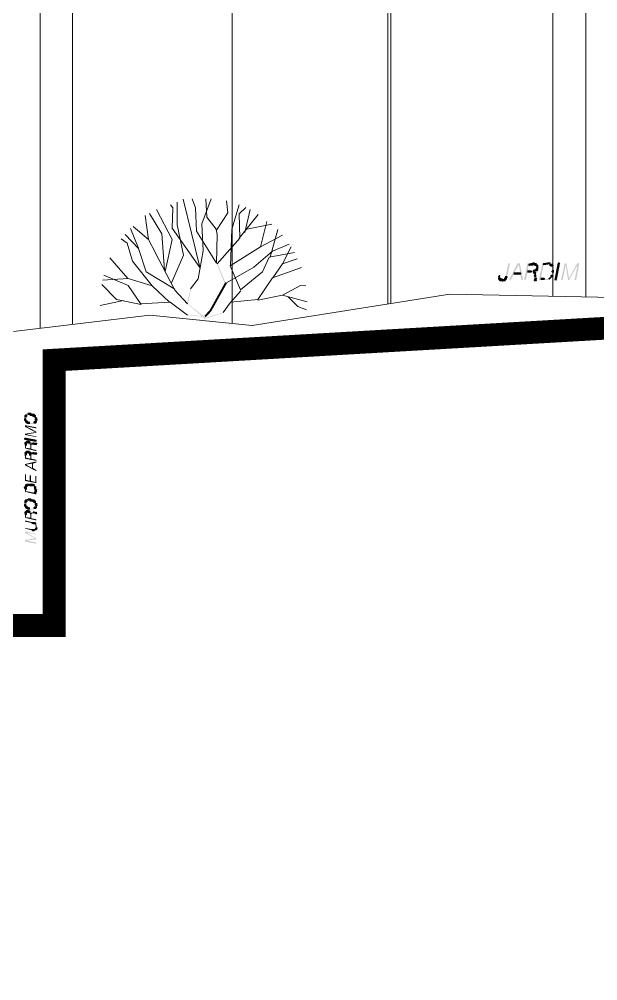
# Model space of a CAD drawing. Header units: millimetres. Extents: x 182 to 575, y -105 to 95.
# Drawn here: x 316.38 to 321.47, y 65.43 to 73.89 of the extents above; entities that cross this region are included whole.
import ezdxf

# ---------------------------------------------------------------- set-up
doc = ezdxf.new("R2010")
doc.units = ezdxf.units.MM
doc.header["$MEASUREMENT"] = 0
doc.layers.add('PDF_Geometry', color=7, linetype='Continuous')
doc.layers.add('PDF_Solid Fills', color=7, linetype='Continuous')

msp = doc.modelspace()

# ---------------------------------------------------------------- hatches: boundary and pattern name
at = {"layer": 'PDF_Solid Fills', "transparency": 33554559}
for points in [[(318.1897, 71.5539), (318.1993, 71.5539), (318.1183, 71.7491), (318.1135, 71.7443)], [(320.6373, 71.6062), (320.6326, 71.6015), (320.6612, 71.6015), (320.6612, 71.611), (320.6659, 71.611), (320.6659, 71.6205), (320.6707, 71.6253), (320.6707, 71.6301), (320.6945, 71.7443), (320.6802, 71.7443), (320.6564, 71.6348), (320.6564, 71.6253), (320.6516, 71.6205), (320.6516, 71.6158), (320.6469, 71.611), (320.6421, 71.6062)], [(320.9373, 71.7253), (320.9326, 71.7301), (320.9326, 71.7348), (320.9278, 71.7348), (320.9231, 71.7396), (320.9183, 71.7396), (320.9135, 71.7443), (320.8469, 71.7443), (320.8183, 71.5967), (320.8326, 71.5967), (320.8469, 71.6634), (320.9135, 71.6634), (320.9094, 71.6676), (320.9183, 71.6681), (320.9183, 71.6723), (320.9231, 71.6729), (320.8469, 71.6729), (320.8612, 71.7301), (320.9135, 71.7301), (320.9183, 71.7253), (320.9231, 71.7253), (320.9373, 71.7205)], [(321.0659, 71.7301), (321.0612, 71.7348), (321.0564, 71.7396), (321.0516, 71.7396), (321.0469, 71.7443), (320.9802, 71.7443), (320.9469, 71.5967), (321.0326, 71.5967), (321.0326, 71.601), (321.0421, 71.6015), (321.0421, 71.6058), (321.0469, 71.6062), (320.9659, 71.6062), (320.9897, 71.7348), (321.0278, 71.7348), (321.0333, 71.7341), (321.0373, 71.7301), (321.0469, 71.7301), (321.0516, 71.7253), (321.0564, 71.7205), (321.0612, 71.7158), (321.0659, 71.711), (321.0659, 71.7015), (321.0802, 71.6967), (321.0802, 71.711), (321.0754, 71.711), (321.0754, 71.7205), (321.0707, 71.7253), (321.0707, 71.7301)], [(321.1231, 71.7443), (321.0945, 71.5967), (321.1088, 71.5967), (321.1373, 71.7443)], [(321.304, 71.7443), (321.285, 71.7443), (321.2135, 71.611), (321.1897, 71.7443), (321.1754, 71.7443), (321.1421, 71.5967), (321.1564, 71.5967), (321.185, 71.7301), (321.204, 71.5967), (321.2135, 71.5967), (321.2897, 71.7301), (321.2612, 71.5967), (321.2754, 71.5967)], [(320.6088, 71.611), (320.6088, 71.6158), (320.604, 71.6205), (320.5945, 71.6205), (320.5945, 71.6062), (320.6135, 71.611)], [(320.9183, 71.6586), (320.904, 71.6586), (320.9231, 71.6539)], [(320.9088, 71.6777), (320.9278, 71.6777), (320.9326, 71.6824), (320.9373, 71.6872), (320.9231, 71.692), (320.9183, 71.6872)], [(320.9088, 71.6396), (320.9088, 71.6348), (320.9231, 71.6348), (320.9231, 71.6443)], [(321.0326, 71.611), (321.0516, 71.611), (321.0564, 71.6158), (321.0612, 71.6205), (321.0659, 71.6205), (321.0659, 71.6301), (321.0707, 71.6348), (321.0754, 71.6396), (321.0754, 71.6443), (321.0612, 71.6443), (321.0612, 71.6396), (321.0564, 71.6348), (321.0516, 71.6301), (321.0516, 71.6253), (321.0469, 71.6253), (321.0469, 71.6205), (321.0421, 71.6205), (321.0373, 71.6158)], [(321.0707, 71.6824), (321.0802, 71.6824), (321.0802, 71.6872)], [(320.9088, 71.5967), (320.9231, 71.5967), (320.9231, 71.6015), (320.9088, 71.6062)], [(317.8516, 71.3872), (317.8564, 71.3872), (318.0135, 71.2539), (318.0183, 71.2634), (317.8612, 71.3872), (317.8897, 71.5205), (317.885, 71.5205)], [(317.9993, 71.2729), (317.9993, 71.2777), (317.8564, 71.292), (317.8564, 71.2872)], [(317.9993, 71.2586), (318.004, 71.2539), (318.1707, 71.3062), (318.1707, 71.311)], [(316.4278, 70.3205), (316.4278, 70.3062), (316.5183, 70.2586), (316.4278, 70.2443), (316.4278, 70.2348), (316.5278, 70.2158), (316.5278, 70.2205), (316.4421, 70.2396), (316.5278, 70.2539), (316.5278, 70.2634), (316.4373, 70.311), (316.5278, 70.292), (316.5278, 70.3015)], [(316.4278, 70.2015), (316.5278, 70.1824), (316.5278, 70.192), (316.4278, 70.211)], [(316.4564, 70.1777), (316.4516, 70.1777), (316.4469, 70.1729), (316.4564, 70.1729)], [(316.5183, 69.8205), (316.4802, 69.8301), (316.4802, 69.8777), (316.4707, 69.8777), (316.4707, 69.8301), (316.4373, 69.8396), (316.4373, 69.8872), (316.4278, 69.8872), (316.4278, 69.8301), (316.5278, 69.811), (316.5278, 69.8729), (316.5183, 69.8729)], [(316.4564, 69.5681), (316.4516, 69.5681), (316.4469, 69.5634), (316.4564, 69.5634)], [(316.4278, 69.3872), (316.4278, 69.3729), (316.5183, 69.3253), (316.4278, 69.311), (316.4278, 69.2967), (316.5278, 69.2777), (316.5278, 69.2872), (316.4421, 69.3062), (316.5278, 69.3158), (316.5278, 69.3253), (316.4373, 69.3777), (316.5278, 69.3586), (316.5278, 69.3634)]]:
    msp.add_hatch(color=256, dxfattribs=at).paths.add_polyline_path(points)
h = msp.add_hatch(color=256, dxfattribs=at)
h.paths.add_polyline_path([(320.7707, 71.7301), (320.785, 71.6539), (320.7278, 71.6539)])
h.paths.add_polyline_path([(320.8088, 71.5967), (320.7802, 71.7443), (320.7612, 71.7443), (320.685, 71.5967), (320.6993, 71.5967), (320.7231, 71.6396), (320.785, 71.6396), (320.7945, 71.5967)], flags=0)
h = msp.add_hatch(color=256, dxfattribs=at)
h.paths.add_polyline_path([(316.4373, 70.3539), (316.4373, 70.3491), (316.4421, 70.3443), (316.4469, 70.3443), (316.4469, 70.3396), (316.4564, 70.3396), (316.4564, 70.3348), (316.4659, 70.3348), (316.4659, 70.3301), (316.5088, 70.3301), (316.5088, 70.3348), (316.5135, 70.3348), (316.5183, 70.3396), (316.5231, 70.3396), (316.5231, 70.3443), (316.5278, 70.3491), (316.5278, 70.3586), (316.5326, 70.3586), (316.5326, 70.3777), (316.5278, 70.3824), (316.5278, 70.392), (316.5231, 70.392), (316.5231, 70.3967), (316.5183, 70.4015), (316.5135, 70.4062), (316.5088, 70.4062), (316.5088, 70.411), (316.504, 70.411), (316.4993, 70.4158), (316.4897, 70.4158), (316.4897, 70.4205), (316.4516, 70.4205), (316.4516, 70.4158), (316.4421, 70.4158), (316.4373, 70.411), (316.4326, 70.411), (316.4326, 70.4015), (316.4278, 70.4015), (316.4278, 70.3872), (316.4231, 70.3824), (316.4231, 70.3777), (316.4278, 70.3729), (316.4278, 70.3634), (316.4326, 70.3586), (316.4326, 70.3539)])
h.paths.add_polyline_path([(316.4469, 70.3491), (316.4469, 70.3539), (316.4421, 70.3586), (316.4373, 70.3586), (316.4373, 70.3681), (316.4326, 70.3681), (316.4326, 70.392), (316.4373, 70.392), (316.4373, 70.4015), (316.4421, 70.4015), (316.4469, 70.4062), (316.4516, 70.4062), (316.4516, 70.411), (316.485, 70.411), (316.4897, 70.4062), (316.4993, 70.4062), (316.4993, 70.4015), (316.504, 70.4015), (316.5088, 70.4003), (316.5088, 70.3967), (316.5135, 70.3967), (316.5135, 70.392), (316.5183, 70.3872), (316.5183, 70.3824), (316.5231, 70.3824), (316.5231, 70.3586), (316.5183, 70.3539), (316.5183, 70.3491), (316.5135, 70.3491), (316.5135, 70.3443), (316.5088, 70.3443), (316.504, 70.3396), (316.4659, 70.3396), (316.4659, 70.3443), (316.4564, 70.3443), (316.4516, 70.3491)], flags=0)
h = msp.add_hatch(color=256, dxfattribs=at)
h.paths.add_polyline_path([(316.485, 70.1114), (316.485, 70.1491), (316.4897, 70.1539), (316.5278, 70.1539), (316.485, 70.1634), (316.485, 70.1586), (316.4802, 70.1586), (316.4754, 70.1634), (316.4754, 70.1158), (316.4373, 70.1205), (316.4278, 70.1158), (316.5278, 70.092), (316.5278, 70.1015), (316.4868, 70.1106)])
h.paths.add_polyline_path([(316.4659, 70.1586), (316.4707, 70.1586), (316.4754, 70.1634), (316.4754, 70.1681), (316.4707, 70.1681), (316.4373, 70.1729), (316.4373, 70.1681), (316.4326, 70.1681), (316.4326, 70.1634), (316.4278, 70.1586), (316.4278, 70.1491), (316.4373, 70.1443), (316.4373, 70.1586), (316.4421, 70.1586), (316.4421, 70.1634), (316.4469, 70.1634), (316.4516, 70.1681), (316.4564, 70.1681), (316.4612, 70.1634), (316.4659, 70.1634)])
h.paths.add_polyline_path([(316.5231, 70.1634), (316.5278, 70.1539), (316.5278, 70.1634)])
h = msp.add_hatch(color=256, dxfattribs=at)
h.paths.add_polyline_path([(316.5231, 70.0777), (316.5278, 70.0681), (316.5278, 70.0777)])
h.paths.add_polyline_path([(316.4373, 70.0348), (316.4373, 70.0729), (316.4421, 70.0729), (316.4421, 70.0777), (316.4659, 70.0777), (316.4659, 70.0729), (316.4707, 70.0729), (316.4707, 70.0681), (316.4754, 70.0634), (316.4754, 70.0253)])
h.paths.add_polyline_path([(316.4326, 70.0777), (316.4326, 70.0729), (316.4278, 70.0729), (316.4278, 70.0253), (316.5278, 70.0062), (316.5278, 70.0158), (316.485, 70.0253), (316.485, 70.0634), (316.4897, 70.0634), (316.4897, 70.0681), (316.5278, 70.0681), (316.485, 70.0729), (316.4802, 70.0681), (316.4802, 70.0729), (316.4754, 70.0729), (316.4754, 70.0777), (316.4707, 70.0824), (316.4659, 70.0872), (316.4421, 70.0872), (316.4373, 70.0824)], flags=0)
h = msp.add_hatch(color=256, dxfattribs=at)
h.paths.add_polyline_path([(316.4278, 69.9777), (316.4278, 69.9681), (316.5278, 69.9158), (316.5278, 69.9253), (316.4993, 69.9443), (316.4993, 69.9824), (316.5278, 69.992), (316.5278, 70.0015)])
h.paths.add_polyline_path([(316.4897, 69.9824), (316.4897, 69.9443), (316.4373, 69.9729)], flags=0)
h = msp.add_hatch(color=256, dxfattribs=at)
h.paths.add_polyline_path([(316.4897, 69.8015), (316.4516, 69.8015), (316.4516, 69.7967)])
h.paths.add_polyline_path([(316.45, 69.7904), (316.4564, 69.792), (316.485, 69.792), (316.4897, 69.791), (316.4897, 69.7872), (316.4993, 69.7872), (316.504, 69.7824), (316.5088, 69.7824), (316.5088, 69.7777), (316.5135, 69.7729), (316.5183, 69.7681), (316.5183, 69.7253), (316.4373, 69.7396), (316.4373, 69.7777), (316.4421, 69.7824), (316.4373, 69.7872), (316.4326, 69.7872), (316.4326, 69.7824), (316.4278, 69.7777), (316.4278, 69.7348), (316.5278, 69.711), (316.5278, 69.7681), (316.5231, 69.7681), (316.5231, 69.7777), (316.5183, 69.7777), (316.5183, 69.7824), (316.5135, 69.7872), (316.5088, 69.7872), (316.5088, 69.792), (316.504, 69.792), (316.4993, 69.7967), (316.4516, 69.7967), (316.4421, 69.7967), (316.4373, 69.792), (316.4373, 69.7872), (316.4469, 69.7872)])
h = msp.add_hatch(color=256, dxfattribs=at)
h.paths.add_polyline_path([(316.4373, 69.6015), (316.4373, 69.5967), (316.4421, 69.592), (316.4469, 69.592), (316.4469, 69.5872), (316.4564, 69.5872), (316.4564, 69.5824), (316.4659, 69.5824), (316.4659, 69.5777), (316.5088, 69.5777), (316.5088, 69.5824), (316.5135, 69.5824), (316.5183, 69.5872), (316.5231, 69.5872), (316.5231, 69.592), (316.5278, 69.5967), (316.5278, 69.6062), (316.5326, 69.6062), (316.5326, 69.6253), (316.5278, 69.6301), (316.5278, 69.6396), (316.5231, 69.6396), (316.5231, 69.6443), (316.5183, 69.6491), (316.5135, 69.6539), (316.5088, 69.6539), (316.5088, 69.6586), (316.504, 69.6586), (316.4993, 69.6634), (316.4897, 69.6634), (316.4897, 69.6681), (316.4516, 69.6681), (316.4516, 69.6634), (316.4421, 69.6634), (316.4373, 69.6586), (316.4326, 69.6586), (316.4326, 69.6491), (316.4278, 69.6491), (316.4278, 69.6348), (316.4231, 69.6301), (316.4231, 69.6253), (316.4278, 69.6205), (316.4278, 69.611), (316.4326, 69.6062), (316.4326, 69.6015)])
h.paths.add_polyline_path([(316.4469, 69.5967), (316.4469, 69.6015), (316.4421, 69.6062), (316.4373, 69.6062), (316.4373, 69.6158), (316.4326, 69.6158), (316.4326, 69.6396), (316.4373, 69.6396), (316.4373, 69.6491), (316.4421, 69.6491), (316.4421, 69.6539), (316.4469, 69.6539), (316.4516, 69.6586), (316.485, 69.6586), (316.4897, 69.6577), (316.4897, 69.6539), (316.4993, 69.6539), (316.4993, 69.6491), (316.504, 69.6491), (316.5088, 69.6479), (316.5088, 69.6443), (316.5135, 69.6443), (316.5135, 69.6396), (316.5183, 69.6348), (316.5183, 69.6301), (316.5231, 69.6301), (316.5231, 69.6062), (316.5183, 69.6015), (316.5183, 69.5967), (316.5135, 69.5967), (316.5135, 69.592), (316.5088, 69.592), (316.504, 69.5872), (316.4659, 69.5872), (316.4659, 69.592), (316.4564, 69.592), (316.4516, 69.5967)], flags=0)
h = msp.add_hatch(color=256, dxfattribs=at)
h.paths.add_polyline_path([(316.485, 69.5019), (316.485, 69.5396), (316.4897, 69.5443), (316.504, 69.5443), (316.4802, 69.5491), (316.4754, 69.5539), (316.4754, 69.5062), (316.4373, 69.511), (316.4278, 69.5062), (316.5278, 69.4824), (316.5278, 69.492), (316.4868, 69.5011)])
h.paths.add_polyline_path([(316.4659, 69.5491), (316.4707, 69.5491), (316.4754, 69.5539), (316.4754, 69.5586), (316.4707, 69.5586), (316.4373, 69.5634), (316.4373, 69.5586), (316.4326, 69.5586), (316.4326, 69.5539), (316.4278, 69.5491), (316.4278, 69.5396), (316.4373, 69.5348), (316.4373, 69.5491), (316.4421, 69.5491), (316.4421, 69.5539), (316.4469, 69.5539), (316.4516, 69.5586), (316.4564, 69.5586), (316.4612, 69.5539), (316.4659, 69.5539)])
h.paths.add_polyline_path([(316.5231, 69.5539), (316.5278, 69.5443), (316.5278, 69.5539)])
h = msp.add_hatch(color=256, dxfattribs=at)
h.paths.add_polyline_path([(316.504, 69.4634), (316.504, 69.4682), (316.4897, 69.4682), (316.4278, 69.4824), (316.4278, 69.4729), (316.4945, 69.4586), (316.504, 69.4586), (316.5135, 69.4586), (316.5135, 69.4634)])
h.paths.add_polyline_path([(316.5231, 69.4015), (316.5278, 69.4062), (316.5278, 69.411), (316.5326, 69.4205), (316.5326, 69.4348), (316.5278, 69.4396), (316.5278, 69.4491), (316.5231, 69.4539), (316.504, 69.4586), (316.504, 69.4539), (316.5135, 69.4539), (316.5135, 69.4491), (316.5183, 69.4491), (316.5183, 69.4396), (316.5231, 69.4396), (316.5231, 69.4158), (316.5183, 69.4158), (316.5183, 69.411), (316.5135, 69.4062), (316.504, 69.4062), (316.4993, 69.4015), (316.4945, 69.4062), (316.4897, 69.4062), (316.4278, 69.4158), (316.4278, 69.411), (316.485, 69.3967), (316.4993, 69.3967), (316.4993, 69.392), (316.504, 69.392), (316.5088, 69.3967), (316.5183, 69.3967), (316.5183, 69.4009)])

# ---------------------------------------------------------------- linework, layer by layer
at = {"layer": 'PDF_Geometry', "lineweight": 13}
for points in [[(321.3612, 84.7348), (321.3612, 71.4491)], [(321.0707, 72.1681), (321.0707, 84.6205), (321.0707, 71.4539)], [(319.6469, 72.1681), (319.6469, 84.0539), (319.6469, 71.392)], [(319.6183, 84.0396), (319.6183, 71.3872)], [(318.2516, 71.2158), (318.2516, 83.4967)], [(316.8469, 72.1681), (316.8469, 82.9348), (316.8469, 71.2062)], [(316.5612, 82.8205), (316.5612, 71.1729)], [(317.9659, 71.711), (317.8183, 72.3062)], [(318.1135, 71.7443), (317.9373, 72.0253), (317.9278, 72.2301), (317.8993, 72.311)], [(317.9945, 71.8539), (317.985, 72.092), (318.0659, 72.311)], [(318.1088, 72.0443), (318.0278, 72.1491), (318.0183, 72.311)], [(318.1135, 72.0348), (318.2135, 72.1872), (318.1993, 72.292)], [(317.6612, 71.6729), (317.7231, 71.9539), (317.585, 72.2158)], [(317.9659, 71.7062), (317.7231, 72.0539), (317.7278, 72.2301), (317.7088, 72.2586)], [(317.7183, 71.5729), (317.8231, 71.8158), (317.7659, 72.0824), (317.7659, 72.2824)], [(318.1183, 71.7396), (318.3183, 71.9634), (318.3135, 72.1777), (318.3707, 72.2348)], [(318.2373, 71.7253), (318.2469, 72.0443), (318.3135, 72.2586)], [(318.3612, 72.0158), (318.4088, 72.2158)], [(317.5135, 71.9539), (317.485, 72.1634)], [(317.6564, 71.6872), (317.6326, 72.0015), (317.5231, 72.1824)], [(318.3135, 71.9634), (318.4802, 72.1729)], [(317.4278, 71.8777), (317.3564, 72.0491)], [(317.5754, 71.8348), (317.5135, 71.9539), (317.3802, 72.0681)], [(318.5564, 72.111), (318.4992, 71.8872), (318.2326, 71.7205), (318.3231, 71.511), (318.5183, 71.6681), (318.5754, 71.7967), (318.7993, 71.8396)], [(318.3802, 72.0443), (318.5992, 72.0872)], [(318.585, 71.7967), (318.6516, 72.0396)], [(317.5469, 71.5443), (317.3754, 71.7634), (317.3278, 71.9205), (317.2754, 71.9586)], [(317.7469, 71.5158), (317.4945, 71.6681), (317.4278, 71.8729), (317.3088, 71.9967)], [(318.4992, 71.8872), (318.6945, 71.992)], [(318.1993, 71.5729), (318.4421, 71.711), (318.604, 71.8491), (318.7516, 71.911)], [(318.6945, 71.7396), (318.7707, 71.8872)], [(317.3326, 71.611), (317.1754, 71.792)], [(318.6088, 71.6158), (318.6945, 71.7396), (318.8231, 71.7824)], [(326.2278, 71.7443), (324.4897, 71.6443), (322.9135, 71.4158), (320.1659, 71.4729), (318.4278, 71.1967), (317.5278, 71.2872), (316.3278, 71.1443)], [(318.2373, 71.4015), (318.4754, 71.4253), (318.604, 71.6158), (318.8612, 71.7062)], [(317.1231, 71.6396), (317.3373, 71.5491), (317.4516, 71.3824), (317.2326, 71.4253), (317.104, 71.5586)], [(317.6992, 71.4015), (317.5469, 71.5443), (317.3373, 71.611), (317.1088, 71.5967)], [(318.4754, 71.4205), (318.6945, 71.4634), (318.8516, 71.5491), (318.8993, 71.5443)], [(318.6945, 71.4634), (318.9088, 71.4062)], [(318.7421, 71.4491), (318.8278, 71.3634), (318.904, 71.3348)], [(317.2945, 71.4158), (317.0897, 71.3729)]]:
    msp.add_lwpolyline(points, dxfattribs=at)
at = {"layer": 'PDF_Geometry', "lineweight": 0}
for points in [[(318.1135, 71.7443), (318.1183, 71.9967), (318.1088, 72.0396)], [(317.8564, 71.3872), (317.7469, 71.5062), (317.5707, 71.8443)], [(317.885, 71.5205), (317.9516, 71.6062), (317.9945, 71.8539)], [(318.1707, 71.311), (318.2326, 71.3967), (318.3278, 71.5015)], [(317.8564, 71.2872), (317.704, 71.4015), (317.4421, 71.3872)]]:
    msp.add_lwpolyline(points, dxfattribs=at)
at = {"layer": 'PDF_Geometry', "lineweight": 40}
for points in [[(320.9088, 71.7443), (320.8612, 71.7301), (320.9088, 71.7443)], [(320.9231, 71.7396), (320.8612, 71.7301), (320.9231, 71.7396)], [(320.9278, 71.7348), (320.8612, 71.7301), (320.9278, 71.7348)], [(320.9135, 71.7301), (320.9373, 71.7253), (320.9135, 71.7301)], [(321.0469, 71.7443), (320.9897, 71.7348), (321.0469, 71.7443)], [(320.6278, 71.6015), (320.5993, 71.6015), (320.6278, 71.6015)], [(316.4469, 70.4062), (316.4326, 70.4062), (316.4469, 70.4062)], [(316.4469, 70.3539), (316.4373, 70.3539), (316.4469, 70.3539)], [(316.4516, 70.3491), (316.4373, 70.3491), (316.4516, 70.3491)], [(316.4373, 70.3491), (316.4516, 70.3491), (316.4373, 70.3491)], [(316.485, 70.411), (316.5088, 70.411), (316.485, 70.411)], [(316.5135, 70.4062), (316.4945, 70.4062), (316.5135, 70.4062)], [(316.4945, 70.4062), (316.5135, 70.4062), (316.4945, 70.4062)], [(316.5135, 70.3491), (316.5278, 70.3491), (316.5135, 70.3491)], [(316.5278, 70.3491), (316.5135, 70.3491), (316.5278, 70.3491)], [(316.5278, 70.3872), (316.5231, 70.3681), (316.5278, 70.3872)], [(316.5326, 70.3681), (316.5231, 70.3681), (316.5326, 70.3681)], [(316.5231, 70.3586), (316.5278, 70.3586), (316.5231, 70.3586)], [(316.4421, 70.3443), (316.4564, 70.3443), (316.4421, 70.3443)], [(316.4564, 70.3443), (316.4421, 70.3443), (316.4564, 70.3443)], [(316.4707, 70.3396), (316.4516, 70.3396), (316.4707, 70.3396)], [(316.5231, 70.3443), (316.5088, 70.3443), (316.5231, 70.3443)], [(316.4326, 70.1681), (316.4373, 70.1443), (316.4326, 70.1681)], [(316.4326, 70.1634), (316.4373, 70.1443), (316.4326, 70.1634)], [(316.5231, 70.1634), (316.5278, 70.1539), (316.5231, 70.1634)], [(316.5231, 70.0777), (316.5278, 70.0681), (316.5231, 70.0777)], [(316.4278, 69.7777), (316.4373, 69.7586), (316.4278, 69.7777)], [(316.4326, 69.7824), (316.4373, 69.7586), (316.4326, 69.7824)], [(316.5278, 69.7586), (316.5183, 69.7253), (316.5278, 69.7586)], [(316.5278, 69.7443), (316.5183, 69.7253), (316.5278, 69.7443)], [(316.4516, 69.6586), (316.4326, 69.6586), (316.4516, 69.6586)], [(316.4469, 69.6539), (316.4326, 69.6539), (316.4469, 69.6539)], [(316.4469, 69.6015), (316.4373, 69.6015), (316.4469, 69.6015)], [(316.4516, 69.5967), (316.4373, 69.5967), (316.4516, 69.5967)], [(316.4373, 69.5967), (316.4516, 69.5967), (316.4373, 69.5967)], [(316.4421, 69.592), (316.4564, 69.592), (316.4421, 69.592)], [(316.4564, 69.592), (316.4421, 69.592), (316.4564, 69.592)], [(316.4707, 69.5872), (316.4516, 69.5872), (316.4707, 69.5872)], [(316.485, 69.6586), (316.5088, 69.6586), (316.485, 69.6586)], [(316.5135, 69.6539), (316.4945, 69.6539), (316.5135, 69.6539)], [(316.4945, 69.6539), (316.5135, 69.6539), (316.4945, 69.6539)], [(316.5231, 69.592), (316.5088, 69.592), (316.5231, 69.592)], [(316.5135, 69.5967), (316.5278, 69.5967), (316.5135, 69.5967)], [(316.5278, 69.5967), (316.5135, 69.5967), (316.5278, 69.5967)], [(316.5278, 69.6348), (316.5231, 69.6158), (316.5278, 69.6348)], [(316.5326, 69.6158), (316.5231, 69.6158), (316.5326, 69.6158)], [(316.5231, 69.6062), (316.5278, 69.6062), (316.5231, 69.6062)], [(316.4326, 69.5586), (316.4373, 69.5348), (316.4326, 69.5586)], [(316.4326, 69.5539), (316.4373, 69.5348), (316.4326, 69.5539)], [(316.5231, 69.5539), (316.5278, 69.5443), (316.5231, 69.5539)], [(316.4945, 69.4682), (316.4945, 69.4586), (316.4945, 69.4682)], [(316.5326, 69.4205), (316.5231, 69.4015), (316.5326, 69.4205)], [(316.5278, 69.4158), (316.5231, 69.4015), (316.5278, 69.4158)], [(316.5278, 69.411), (316.5231, 69.4015), (316.5278, 69.411)]]:
    msp.add_lwpolyline(points, close=True, dxfattribs=at)
for points in [[(320.935, 71.7062, 0.00674, 0.00674, 0), (320.935, 71.7039, 0, 0, 0), (320.9302, 71.6991, 0.0143, 0.0143, 0), (320.9302, 71.6943, 0, 0, 0), (320.9302, 71.6896, 0, 0, 0)], [(321.0731, 71.6991, 0, 0, 0), (321.0731, 71.6943, 0.00953, 0.00953, 0), (321.0754, 71.6896, 0, 0, 0), (321.0754, 71.6848, 0, 0, 0)], [(320.9088, 71.6586, 0.0135, 0.0135, 0), (320.904, 71.6634, 0, 0, 0), (320.8873, 71.6634, 0, 0, 0)], [(320.9159, 71.6348, 0.0143, 0.0143, 0), (320.9159, 71.6324, 0, 0, 0), (320.9159, 71.6134, 0.0143, 0.0143, 0), (320.9159, 71.6086, 0, 0, 0), (320.9159, 71.6039, 0, 0, 0)], [(321.0326, 71.6062, 0.0202, 0.0202, 0), (321.0373, 71.611, 0, 0, 0), (321.0278, 71.611, 0, 0, 0)], [(321.0754, 71.6824, 0, 0, 0), (321.0754, 71.6801, 0.0143, 0.0143, 0), (321.0731, 71.6753, 0.0143, 0.0143, 0), (321.0731, 71.6705, 0.0143, 0.0143, 0), (321.0731, 71.6658, 0.0143, 0.0143, 0), (321.0731, 71.661, 0, 0, 0), (321.0731, 71.6562, 0, 0, 0), (321.0707, 71.6539, 0, 0, 0), (321.0683, 71.6491, 0, 0, 0), (321.0683, 71.6443, 0, 0, 0)]]:
    msp.add_lwpolyline(points, format="xyseb", dxfattribs=at)
for points in [[(320.9302, 71.7229), (320.9302, 71.7181), (320.9326, 71.7134), (320.935, 71.7086), (320.9421, 71.7062)], [(321.0421, 71.7301), (321.0659, 71.7301), (321.0421, 71.7301)], [(321.0516, 71.7253), (321.0707, 71.7253), (321.0516, 71.7253)], [(321.0945, 71.5967), (321.1231, 71.7443), (321.0945, 71.5967)], [(320.604, 71.6253), (320.5945, 71.6253), (320.604, 71.6253)], [(320.6516, 71.6205), (320.6659, 71.6205), (320.6516, 71.6205)], [(320.7278, 71.6539), (320.785, 71.6539), (320.7278, 71.6539)], [(320.8469, 71.6729), (320.8802, 71.6729), (320.8469, 71.6729)], [(320.8945, 71.6753), (320.9112, 71.6777), (320.9016, 71.6777)], [(320.9183, 71.6586), (320.904, 71.6586), (320.9183, 71.6586)], [(320.904, 71.6586), (320.9183, 71.6586), (320.904, 71.6586)], [(320.9231, 71.6348), (320.9088, 71.6348), (320.9231, 71.6348)], [(320.9135, 71.6824), (320.9326, 71.6824), (320.9135, 71.6824)], [(320.9183, 71.6872), (320.9373, 71.6872), (320.9183, 71.6872)], [(320.9231, 71.6967), (320.9373, 71.6967), (320.9231, 71.6967)], [(321.0564, 71.6348), (321.0707, 71.6348), (321.0564, 71.6348)], [(321.0707, 71.6348), (321.0564, 71.6348), (321.0707, 71.6348)], [(321.0802, 71.6729), (321.0659, 71.6729), (321.0802, 71.6729)], [(320.6088, 71.611), (320.5945, 71.611), (320.6088, 71.611)], [(320.5945, 71.611), (320.6088, 71.611), (320.5945, 71.611)], [(320.6516, 71.5967), (320.604, 71.5967), (320.6516, 71.5967)], [(320.6254, 71.592), (320.6278, 71.592), (320.6278, 71.592), (320.6278, 71.592), (320.6278, 71.5943), (320.6302, 71.5967), (320.6254, 71.5991), (320.6564, 71.6015)], [(320.6421, 71.6062), (320.6612, 71.6062), (320.6421, 71.6062)], [(320.9088, 71.611), (320.9231, 71.611), (320.9088, 71.611)], [(320.9231, 71.5967), (320.9088, 71.5967), (320.9231, 71.5967)], [(320.9088, 71.5967), (320.9231, 71.5967), (320.9088, 71.5967)], [(320.9659, 71.6062), (320.9945, 71.6062), (320.9659, 71.6062)], [(316.4278, 70.3729), (316.4326, 70.3729), (316.4278, 70.3729)], [(316.4326, 70.3729), (316.4278, 70.3729), (316.4326, 70.3729)], [(316.4373, 70.3634), (316.4278, 70.3634), (316.4373, 70.3634)], [(316.4278, 70.3634), (316.4373, 70.3634), (316.4278, 70.3634)], [(316.4326, 70.3872), (316.4326, 70.4062), (316.4326, 70.3872)], [(316.4802, 70.4205), (316.4564, 70.4205), (316.4802, 70.4205)], [(316.4564, 70.4205), (316.4802, 70.4205), (316.4564, 70.4205)], [(316.4707, 70.4205), (316.4659, 70.4205), (316.4707, 70.4205)], [(316.4707, 70.411), (316.504, 70.411), (316.4707, 70.411)], [(316.5088, 70.411), (316.4802, 70.411), (316.5088, 70.411)], [(316.4802, 70.411), (316.5088, 70.411), (316.4802, 70.411)], [(316.504, 70.4015), (316.5183, 70.4015), (316.504, 70.4015)], [(316.5183, 70.4015), (316.504, 70.4015), (316.5183, 70.4015)], [(316.5231, 70.3967), (316.5088, 70.3967), (316.5231, 70.3967)], [(316.5231, 70.3967), (316.5135, 70.3967), (316.5231, 70.3967)], [(316.5231, 70.3681), (316.5326, 70.3681), (316.5231, 70.3681)], [(316.5088, 70.3443), (316.5231, 70.3443), (316.5088, 70.3443)], [(316.5278, 70.1824), (316.4278, 70.2015), (316.5278, 70.1824)], [(316.4421, 70.1634), (316.4373, 70.1681), (316.4421, 70.1634)], [(316.4373, 70.1586), (316.4373, 70.1681), (316.4373, 70.1586)], [(316.4659, 70.1729), (316.4421, 70.1729), (316.4659, 70.1729)], [(316.4421, 70.1729), (316.4659, 70.1729), (316.4421, 70.1729)], [(316.4469, 70.1729), (316.4564, 70.1729), (316.4469, 70.1729)], [(316.4516, 70.1729), (316.4564, 70.1729), (316.4707, 70.1705)], [(316.4516, 70.1681), (316.4707, 70.1681), (316.4516, 70.1681)], [(316.4707, 70.1586), (316.4707, 70.1586), (316.4754, 70.1586)], [(316.485, 70.1586), (316.5278, 70.1539), (316.485, 70.1586)], [(316.5016, 70.1634), (316.5064, 70.1634), (316.5254, 70.1586)], [(316.4278, 70.0586), (316.4373, 70.0586), (316.4278, 70.0586)], [(316.4326, 70.0777), (316.4326, 70.0777), (316.4326, 70.0777)], [(316.4326, 70.0777), (316.4373, 70.0586), (316.4326, 70.0777)], [(316.4373, 70.0634), (316.4373, 70.0824), (316.4373, 70.0634)], [(316.4659, 70.0872), (316.4421, 70.0872), (316.4659, 70.0872)], [(316.4421, 70.0872), (316.4659, 70.0872), (316.4421, 70.0872)], [(316.4564, 70.0872), (316.4469, 70.0872), (316.4564, 70.0872)], [(316.4469, 70.0872), (316.4564, 70.0872), (316.4469, 70.0872)], [(316.454, 70.0872), (316.4516, 70.0872), (316.4516, 70.0872)], [(316.4516, 70.0777), (316.4707, 70.0824), (316.4516, 70.0777)], [(316.4659, 70.0729), (316.4754, 70.0777), (316.4659, 70.0729)], [(316.4754, 70.0634), (316.4754, 70.0777), (316.4754, 70.0634)], [(316.4754, 70.0539), (316.4754, 70.0777), (316.4754, 70.0539)], [(316.485, 70.0729), (316.5278, 70.0681), (316.485, 70.0729)], [(316.5016, 70.0777), (316.5064, 70.0777), (316.5254, 70.0729)], [(316.4564, 69.792), (316.4373, 69.792), (316.4564, 69.792)], [(316.4373, 69.7729), (316.4373, 69.7872), (316.4373, 69.7729)], [(316.4993, 69.7967), (316.4421, 69.7967), (316.4993, 69.7967)], [(316.4421, 69.7967), (316.4993, 69.7967), (316.4421, 69.7967)], [(316.4469, 69.7872), (316.4469, 69.7872), (316.4421, 69.7848)], [(316.4897, 69.7991), (316.4731, 69.7967), (316.4469, 69.7967)], [(316.504, 69.792), (316.4707, 69.792), (316.504, 69.792)], [(316.4707, 69.792), (316.504, 69.792), (316.4707, 69.792)], [(316.4754, 69.792), (316.504, 69.792), (316.4754, 69.792)], [(316.485, 69.792), (316.5088, 69.792), (316.485, 69.792)], [(316.5135, 69.7729), (316.5183, 69.7777), (316.5135, 69.7729)], [(316.5183, 69.7681), (316.5183, 69.7777), (316.5183, 69.7681)], [(316.5183, 69.7539), (316.5183, 69.7777), (316.5183, 69.7539)], [(316.4278, 69.6205), (316.4326, 69.6205), (316.4278, 69.6205)], [(316.4326, 69.6205), (316.4278, 69.6205), (316.4326, 69.6205)], [(316.4373, 69.611), (316.4278, 69.611), (316.4373, 69.611)], [(316.4278, 69.611), (316.4373, 69.611), (316.4278, 69.611)], [(316.4326, 69.6348), (316.4326, 69.6539), (316.4326, 69.6348)], [(316.4802, 69.6681), (316.4564, 69.6681), (316.4802, 69.6681)], [(316.4564, 69.6681), (316.4802, 69.6681), (316.4564, 69.6681)], [(316.4707, 69.6681), (316.4659, 69.6681), (316.4707, 69.6681)], [(316.4707, 69.6586), (316.504, 69.6586), (316.4707, 69.6586)], [(316.5088, 69.6586), (316.4802, 69.6586), (316.5088, 69.6586)], [(316.4802, 69.6586), (316.5088, 69.6586), (316.4802, 69.6586)], [(316.504, 69.6491), (316.5183, 69.6491), (316.504, 69.6491)], [(316.5183, 69.6491), (316.504, 69.6491), (316.5183, 69.6491)], [(316.5231, 69.6443), (316.5088, 69.6443), (316.5231, 69.6443)], [(316.5088, 69.592), (316.5231, 69.592), (316.5088, 69.592)], [(316.5231, 69.6443), (316.5135, 69.6443), (316.5231, 69.6443)], [(316.5231, 69.6158), (316.5326, 69.6158), (316.5231, 69.6158)], [(316.5326, 69.6158), (316.5231, 69.6158), (316.5326, 69.6158)], [(316.4421, 69.5539), (316.4373, 69.5586), (316.4421, 69.5539)], [(316.4373, 69.5491), (316.4373, 69.5586), (316.4373, 69.5491)], [(316.4659, 69.5634), (316.4421, 69.5634), (316.4659, 69.5634)], [(316.4421, 69.5634), (316.4659, 69.5634), (316.4421, 69.5634)], [(316.4469, 69.5634), (316.4564, 69.5634), (316.4469, 69.5634)], [(316.4516, 69.5634), (316.4564, 69.5634), (316.4707, 69.561)], [(316.4516, 69.5586), (316.4707, 69.5586), (316.4516, 69.5586)], [(316.4707, 69.5491), (316.4707, 69.5491), (316.4754, 69.5491)], [(316.5016, 69.5539), (316.5064, 69.5539), (316.5254, 69.5491)], [(316.4993, 69.4586), (316.5183, 69.4586), (316.4993, 69.4586)], [(316.5064, 69.4586), (316.5112, 69.4586), (316.5231, 69.4562)], [(316.4945, 69.3967), (316.5088, 69.3967), (316.4945, 69.3967)], [(316.5088, 69.3967), (316.4945, 69.3967), (316.5088, 69.3967)]]:
    msp.add_lwpolyline(points, dxfattribs=at)
at = {"layer": 'PDF_Geometry', "color": 254, "lineweight": 13, "true_color": 0xdddddd, "const_width": 0.2}
msp.add_lwpolyline([(329.3707, 71.4443), (328.6897, 71.4443), (328.6897, 71.5443), (326.2278, 71.5443), (326.2278, 71.4443), (316.685, 70.892), (316.685, 68.5586), (308.904, 68.5586), (308.904, 66.2062), (308.904, 65.5348), (307.3469, 65.5348), (307.3469, 66.2062), (304.5516, 66.2062)], dxfattribs=at)
at = {"layer": 'PDF_Geometry', "lineweight": 40}
for points, const_width in [([(320.6112, 71.6015), (320.6064, 71.6062), (320.6135, 71.6086)], 0.0168), ([(320.6016, 71.6372), (320.6016, 71.6348), (320.5992, 71.6301), (320.5992, 71.6253), (320.5992, 71.6205)], 0.00953), ([(320.9064, 71.6562), (320.9159, 71.6515), (320.9159, 71.6467), (320.9159, 71.642)], 0.0143), ([(316.4326, 70.1467), (316.4326, 70.1443), (316.4326, 70.1181)], 0.00953), ([(316.4326, 69.5372), (316.4326, 69.5348), (316.4326, 69.5086)], 0.00953), ([(316.4921, 69.5467), (316.5064, 69.5467), (316.485, 69.5539)], 0.00476)]:
    msp.add_lwpolyline(points, dxfattribs=dict(at, const_width=const_width))
at = {"layer": 'PDF_Geometry', "lineweight": 0, "const_width": 0.0171}
msp.add_lwpolyline([(318.0112, 71.2753), (318.0588, 71.3253), (318.1969, 71.5729)], dxfattribs=at)
at = {"layer": 'PDF_Solid Fills', "transparency": 33554559}
for points in [[(320.6088, 71.6348), (320.5945, 71.6396), (320.6088, 71.6396)], [(316.504, 70.1634), (316.5135, 70.1634), (316.4897, 70.1634)], [(316.5135, 70.1634), (316.4897, 70.1634), (316.4897, 70.1634)], [(316.4945, 70.1634), (316.504, 70.1634), (316.4897, 70.1634)], [(316.4993, 70.1634), (316.4945, 70.1634), (316.504, 70.1634)], [(316.504, 70.1634), (316.4993, 70.1634), (316.4993, 70.1634)], [(316.504, 70.0777), (316.5135, 70.0777), (316.4897, 70.0777)], [(316.5135, 70.0777), (316.4897, 70.0777), (316.4897, 70.0777)], [(316.4945, 70.0777), (316.504, 70.0777), (316.4897, 70.0777)], [(316.4993, 70.0777), (316.4945, 70.0777), (316.504, 70.0777)], [(316.504, 70.0777), (316.4993, 70.0777), (316.4993, 70.0777)], [(316.504, 69.5539), (316.5135, 69.5539), (316.4897, 69.5539)], [(316.5135, 69.5539), (316.4897, 69.5539), (316.4897, 69.5539)], [(316.4945, 69.5539), (316.504, 69.5539), (316.4897, 69.5539)], [(316.4993, 69.5539), (316.4945, 69.5539), (316.504, 69.5539)], [(316.504, 69.5539), (316.4993, 69.5539), (316.4993, 69.5539)]]:
    msp.add_solid(points, dxfattribs=at)

doc.saveas('drawing.dxf')
